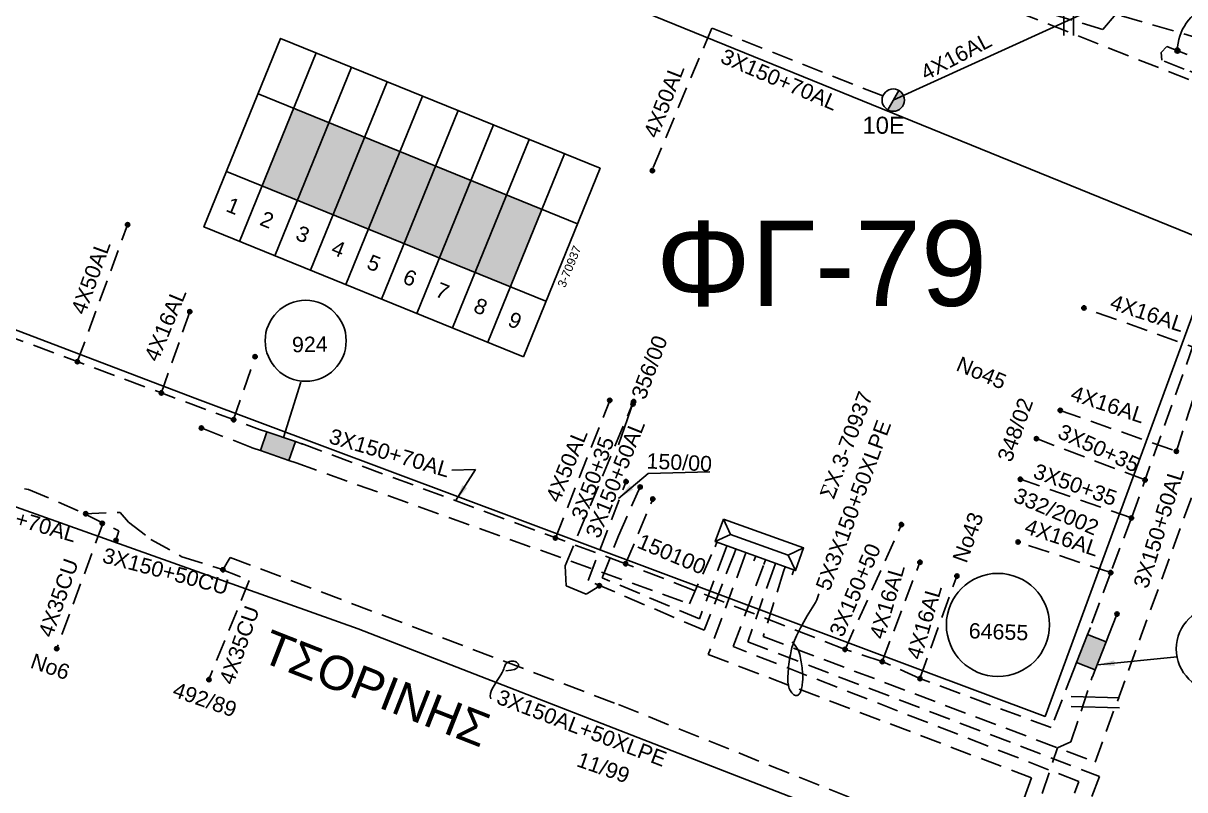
# Model space of a CAD drawing. Header units: millimetres. Extents: x 751 to 1825, y 358 to 872.
# Drawn here: x 1486.5 to 1554.7, y 698.5 to 743.5 of the extents above; entities that cross this region are included whole.
import ezdxf
from ezdxf.enums import TextEntityAlignment as Align

# ---------------------------------------------------------------- set-up
doc = ezdxf.new("R2010")
doc.units = ezdxf.units.MM
doc.linetypes.add('DASHED', pattern=[19.05, 12.7, -6.35])
for name, color, linetype in [('Link Box 4 Διευθύνσεων', 7, 'Continuous'), ('Άγνωστα', 7, 'Continuous'), ('Ασφαλειοκιβώτια Χ.Τ 9 αναχωρήσεων', 7, 'Continuous'), ('Γέφυρες Εναέριου Δικτύου', 7, 'Continuous'), ('Γυμνά εναέρια ΧΤ (3Φ)   3x50+35CU', 7, 'Continuous'), ('Γυμνά εναέρια ΧΤ (3Φ)   4x35CU', 7, 'Continuous'), ('Επιγραφές - Σχήματα', 7, 'Continuous'), ('Καλώδια ΧΤ   3x150+50AL', 7, 'DASHED'), ('Καλώδια ΧΤ   3x150+50CU', 7, 'DASHED'), ('Καλώδια ΧΤ   3x150AL+50XLPE', 7, 'DASHED'), ('Καλώδια ΧΤ   4x16AL', 7, 'DASHED'), ('Καλώδια ΧΤ   4x25CU', 7, 'DASHED'), ('Στύλος ΦΜ', 7, 'Continuous'), ('Στύλος ΦΜ @ 1', 7, 'Continuous'), ('Συνδέσεις', 7, 'Continuous'), ('Τομή', 7, 'Continuous'), ('Υποσταθμός πόλεως', 7, 'Continuous'), ('Υπόβαθρο ΔΕΗ', 7, 'Continuous'), ('Υπόγεια Καλώδια Δικτύου ΧΤ   .075', 7, 'DASHED'), ('Υπόγεια καλώδια Δικτύου ΧΤ και Παρ. ΧΤ - 3X150+70 AL', 7, 'DASHED'), ('Υπόγεια καλώδια Παροχών ΧΤ   4x16AL', 7, 'DASHED'), ('Υπόγεια καλώδια Παροχών ΧΤ   4x50AL', 7, 'DASHED')]:
    doc.layers.add(name, color=color, linetype=linetype)
doc.styles.get("Standard").update_dxf_attribs({"font": 'arial.ttf'})
doc.linetypes.add('SYN_LINE', pattern='A,0.5,-0.0001,["/\\/\\/\\/",Standard,S=0.1,R=0,X=0,Y=-0.05],-0.25', length=0.7501)
doc.dimstyles.new('ISO-25', dxfattribs={"dimtxt": 2.5, "dimasz": 2.5, "dimexe": 1.25, "dimexo": 0.625, "dimtad": 1, "dimtxsty": 'Standard', "dimcen": 2.5, "dimadec": 0, "dimazin": 0, "dimtfac": 1, "dimtmove": 0, "dimatfit": 3, "dimfxl": 1, "dimarcsym": 0})

# ---------------------------------------------------------------- blocks, each defined once
blk = doc.blocks.new('ΥΠΑΡΧΩΝ ΤΣΙΜΕΝΤΕΝΙΟΣ ΣΤΥΛΟΣ')
at = {"layer": 'Στύλος ΦΜ'}
blk.add_hatch(color=256, dxfattribs=at).paths.add_polyline_path([(-1.29, -2.28, 0.574793), (2.62, 0, 0.268822), (1.3, 2.27)])
blk.add_line((-1.29, -2.28), (1.3, 2.27), dxfattribs=at)
blk.add_circle((0, 0), 2.62, dxfattribs=at)
at = {"layer": 'Στύλος ΦΜ', "flags": 4}
for tag, p in [('ΑΡΙΘΜΟΣ', (-4.68, 8.05)), ('ΤΥΠΟΣ', (-4.91, 3.03))]:
    blk.add_attdef(tag, p, '', height=4, dxfattribs=at)
blk = doc.blocks.new('LINK BOX 4 ΑΝΑΧΩΡΗΣΕΩΝ')
at = {"layer": 'Link Box 4 Διευθύνσεων', "ltscale": 40}
blk.add_hatch(color=256, dxfattribs=at).paths.add_polyline_path([(-3.54, 0), (-3.54, -4.67), (3.54, -4.67), (3.54, 0)])
for p, q in [((-3.54, 0), (-5.33, 0)), ((5.33, 0), (3.54, 0)), ((-3.54, -4.67), (-5.33, -4.67)), ((5.33, -4.67), (3.54, -4.67))]:
    blk.add_line(p, q, dxfattribs=at)
blk.add_lwpolyline([(-3.54, -4.67), (-3.54, 0), (3.54, 0), (3.54, -4.67)], close=True, dxfattribs=at)
blk = doc.blocks.new('ΤΟΜΗ')
at = {"layer": 'Τομή', "ltscale": 40}
for p, q in [((-5.68, 0), (5.68, 0)), ((5.68, -2.33), (-5.68, -2.33))]:
    blk.add_line(p, q, dxfattribs=at)
blk = doc.blocks.new('_ΣΥΝΔΕΣΗ')
at = {"layer": 'Συνδέσεις', "linetype": 'SYN_LINE', "ltscale": 40}
blk.add_hatch(color=256, dxfattribs=at).paths.add_polyline_path([(0.5, -0.01, 1), (-0.5, -0.01, 1)])
at = {"layer": 'Συνδέσεις'}
blk.add_circle((0, -0.01), 0.5, dxfattribs=at)
blk = doc.blocks.new('ΑΣΦΑΛΕΙΟΚΙΒΩΤΙΟ ΥΠΟΣΤΑΘΜΟΥ 9 ΑΝΑΧΩΡΗΣΕΩΝ')
at = {"layer": 'Ασφαλειοκιβώτια Χ.Τ 9 αναχωρήσεων', "ltscale": 40}
for p, q in [((-23.8, 40.36), (24.02, 40.36)), ((-9.72, 40.36), (-9.72, -40.64)), ((9.94, 40.36), (9.94, -40.64)), ((-23.8, 31.36), (24.02, 31.36)), ((-23.8, 22.36), (24.02, 22.36)), ((-23.8, 13.36), (24.02, 13.36)), ((-23.8, 4.36), (24.02, 4.36)), ((-23.8, -4.64), (24.02, -4.64)), ((-23.8, -13.64), (24.02, -13.64)), ((-23.8, -22.64), (24.02, -22.64)), ((-23.8, -31.64), (24.02, -31.64))]:
    blk.add_line(p, q, dxfattribs=at)
at = {"layer": 'Ασφαλειοκιβώτια Χ.Τ 9 αναχωρήσεων'}
blk.add_lwpolyline([(-23.8, -40.64), (24.02, -40.64), (24.02, 40.36), (-23.8, 40.36)], close=True, dxfattribs=at)
for s, p in [('1', (-18.45, 37.24)), ('2', (-18.45, 28.67)), ('3', (-18.45, 19.6)), ('4', (-18.45, 10.58)), ('5', (-18.45, 1.57)), ('6', (-18.45, -7.57)), ('7', (-18.45, -15.81)), ('8', (-18.45, -25.5)), ('9', (-18.45, -34.19))]:
    blk.add_text(s, height=3.6, rotation=270, dxfattribs=at).set_placement(p)
at = {"layer": 'Ασφαλειοκιβώτια Χ.Τ 9 αναχωρήσεων', "ltscale": 40}
for tag, height, p in [('ΟΝΟΜΑ', 5, (-0.16, 44.31)), ('ΚΕΙΜΕΝΟ 1', 2, (17.06, 35.59)), ('ΚΕΙΜΕΝΟ 2', 2, (17.06, 26.88)), ('ΚΕΙΜΕΝΟ 3', 2, (17.06, 17.69)), ('ΚΕΙΜΕΝΟ 4', 2, (17.06, 8.71)), ('ΚΕΙΜΕΝΟ 5', 2, (17.06, -0.13)), ('ΚΕΙΜΕΝΟ 6', 2, (17.06, -9.05)), ('ΚΕΙΜΕΝΟ 7', 2, (17.06, -18.13)), ('ΚΕΙΜΕΝΟ 8', 2, (17.06, -26.85)), ('ΚΕΙΜΕΝΟ 9', 2, (17.06, -35.99)), ('ΣΧ', 2, (-0.1, -42.64))]:
    blk.add_attdef(tag, text='', height=height, dxfattribs=at).set_placement(p, align=Align.MIDDLE_CENTER)
blk = doc.blocks.new('ΥΠΟΣΤΑΘΜΟΣ ΠΟΛΕΩΣ 9 ΑΝΑΧΩΡΗΣΕΩΝ')
at = {"layer": 'Υποσταθμός πόλεως', "ltscale": 40}
for p, q in [((-9.63, -2.82), (-9.63, -4)), ((-7.12, -2.82), (-7.12, -4)), ((-4.84, -2.82), (-4.84, -4)), ((-2.36, -2.82), (-2.36, -4)), ((0.09, -2.82), (0.09, -4)), ((2.55, -2.82), (2.55, -4)), ((5.02, -2.82), (5.02, -4)), ((7.48, -2.82), (7.48, -4)), ((9.61, -2.82), (9.61, -4))]:
    blk.add_line(p, q, dxfattribs=at)
blk.add_lwpolyline([(-10.02, 2.82), (10.02, 2.82), (10.02, -2.82), (-10.02, -2.82)], close=True, dxfattribs=at)
for points in [[(-7.21, 0), (-10.02, 2.82)], [(7.21, 0), (10.02, 2.82)], [(-10.02, -2.82), (-7.21, 0)], [(-7.21, 0), (7.21, 0)], [(10.02, -2.82), (7.21, 0)]]:
    blk.add_lwpolyline(points, dxfattribs=at)
at = {"layer": 'Υποσταθμός πόλεως', "linetype": 'SYN_LINE', "ltscale": 40, "flags": 1}
for tag, p in [('ΜΕΤΑΣΧΗΜΑΤΙΣΜΟΣ', (10.79, 1.71)), ('ΙΣΧΥΣ', (10.77, -1.08)), ('ΑΡΙΘΜΟΣ', (10.89, -3.8))]:
    blk.add_attdef(tag, p, '', height=1.8, dxfattribs=at)

msp = doc.modelspace()

# ---------------------------------------------------------------- hatches: boundary and pattern name
at = {"layer": 'Ασφαλειοκιβώτια Χ.Τ 9 αναχωρήσεων', "lineweight": 40, "ltscale": 0.1}
h = msp.add_hatch(color=133, dxfattribs=at)
h.dxf.hatch_style = 1
h.paths.add_polyline_path([(1502.387, 738.525), (1500.537, 733.973), (1502.622, 733.126), (1504.472, 737.678)])
h = msp.add_hatch(color=85, dxfattribs=at)
h.dxf.hatch_style = 1
h.paths.add_polyline_path([(1504.472, 737.678), (1502.622, 733.126), (1504.706, 732.279), (1506.556, 736.831)])
h = msp.add_hatch(color=1, dxfattribs=at)
h.dxf.hatch_style = 1
h.paths.add_polyline_path([(1506.556, 736.831), (1504.706, 732.279), (1506.791, 731.431), (1508.641, 735.983)])
h = msp.add_hatch(color=173, dxfattribs=at)
h.dxf.hatch_style = 1
h.paths.add_polyline_path([(1508.641, 735.983), (1506.791, 731.431), (1508.875, 730.584), (1510.725, 735.136)])
at = {"layer": 'Ασφαλειοκιβώτια Χ.Τ 9 αναχωρήσεων', "ltscale": 0.1}
h = msp.add_hatch(color=5, dxfattribs=at)
h.dxf.hatch_style = 1
h.paths.add_polyline_path([(1510.725, 735.136), (1508.875, 730.584), (1510.959, 729.737), (1512.81, 734.289)])
at = {"layer": 'Ασφαλειοκιβώτια Χ.Τ 9 αναχωρήσεων', "lineweight": 40, "ltscale": 0.1}
h = msp.add_hatch(color=30, dxfattribs=at)
h.dxf.hatch_style = 1
h.paths.add_polyline_path([(1512.81, 734.289), (1510.959, 729.737), (1513.044, 728.89), (1514.894, 733.442)])
h = msp.add_hatch(color=6, dxfattribs=at)
h.dxf.hatch_style = 1
h.paths.add_polyline_path([(1514.894, 733.442), (1513.044, 728.89), (1515.128, 728.043), (1516.978, 732.595)])

# ---------------------------------------------------------------- linework, layer by layer
at = {"layer": 'Άγνωστα', "color": 30, "linetype": 'DASHED', "lineweight": -2, "ltscale": 0.1}
for points in [[(1498.85, 720.183), (1500.127, 723.941)], [(1499.958, 718.582), (1500.018, 718.561), (1496.976, 719.75)]]:
    msp.add_lwpolyline(points, dxfattribs=at)
at = {"layer": 'Άγνωστα', "color": 30, "ltscale": 0.1}
msp.add_lwpolyline([(1521.471, 718.762), (1522.36, 721.303)], dxfattribs=at)
at = {"layer": 'Άγνωστα', "color": 6, "linetype": 'DASHED', "lineweight": -2, "ltscale": 0.1}
msp.add_lwpolyline([(1502.54, 717.701), (1525.635, 709.427), (1525.635, 709.427), (1527.143, 712.762)], dxfattribs=at)
at = {"layer": 'Άγνωστα', "color": 133, "linetype": 'DASHED', "ltscale": 0.1}
msp.add_lwpolyline([(1527.732, 712.549), (1526.227, 708.539), (1520.52, 710.943), (1521.471, 713.409), (1522.744, 716.285)], dxfattribs=at)
at = {"layer": 'Άγνωστα', "color": 6, "linetype": 'DASHED', "ltscale": 0.1}
for points in [[(1521.891, 711.775), (1523.487, 715.573)], [(1548.213, 705.55), (1546.884, 702.143), (1539.177, 705.03), (1536.964, 706.028), (1534.78, 706.744), (1521.891, 711.775), (1521.891, 711.775)]]:
    msp.add_lwpolyline(points, dxfattribs=at)
at = {"layer": 'Άγνωστα', "color": 85, "linetype": 'DASHED', "ltscale": 0.1}
for points in [[(1550.271, 707.605), (1550.746, 708.813)], [(1543.956, 691.052), (1547.249, 700.959), (1548.046, 701.312), (1549.299, 705.125)]]:
    msp.add_lwpolyline(points, dxfattribs=at)
at = {"layer": 'Γέφυρες Εναέριου Δικτύου', "ltscale": 0.1}
msp.add_arc((1557.256, 741.85), 2.962, 338.61079, 178.73109, dxfattribs=at)
at = {"layer": 'Γυμνά εναέρια ΧΤ (3Φ)   3x50+35CU', "color": 30, "linetype": 'DASHED', "lineweight": -2, "ltscale": 0.1}
msp.add_lwpolyline([(1520.312, 710.441), (1519.575, 709.987), (1518.4, 710.473), (1518.337, 711.647), (1522.299, 721.168)], dxfattribs=at)
at = {"layer": 'Γυμνά εναέρια ΧΤ (3Φ)   3x50+35CU', "color": 6, "linetype": 'DASHED', "ltscale": 0.1}
for points in [[(1552.398, 716.701), (1546.02, 719.121)], [(1551.598, 714.463), (1545.077, 716.741)]]:
    msp.add_lwpolyline(points, dxfattribs=at)
at = {"layer": 'Γυμνά εναέρια ΧΤ (3Φ)   4x35CU', "color": 30, "linetype": 'DASHED', "lineweight": -2, "ltscale": 0.1}
for points in [[(1491.197, 714.169), (1488.438, 706.67)], [(1498.087, 711.479), (1499.787, 710.786), (1497.415, 704.97)]]:
    msp.add_lwpolyline(points, dxfattribs=at)
at = {"layer": 'Επιγραφές - Σχήματα', "lineweight": -2, "ltscale": 0.1}
msp.add_lwpolyline([(1501.792, 719.189), (1502.809, 722.448)], dxfattribs=at)
at = {"layer": 'Επιγραφές - Σχήματα', "ltscale": 0.1}
for points in [[(1531.666, 707.186), (1531.792, 707.046), (1531.894, 706.914), (1531.973, 706.79), (1532.034, 706.671), (1532.08, 706.557), (1532.115, 706.445), (1532.141, 706.335), (1532.164, 706.224), (1532.184, 706.113), (1532.204, 706.001), (1532.222, 705.888), (1532.238, 705.776), (1532.253, 705.664), (1532.266, 705.554), (1532.276, 705.446), (1532.284, 705.341), (1532.289, 705.239), (1532.292, 705.14), (1532.292, 705.044), (1532.29, 704.951), (1532.285, 704.86), (1532.277, 704.773), (1532.267, 704.689), (1532.255, 704.607), (1532.24, 704.528), (1532.223, 704.452), (1532.203, 704.381), (1532.182, 704.314), (1532.158, 704.253), (1532.132, 704.198), (1532.104, 704.15), (1532.074, 704.109), (1532.042, 704.077), (1532.009, 704.054), (1531.974, 704.038), (1531.937, 704.03), (1531.898, 704.031), (1531.859, 704.039), (1531.817, 704.054), (1531.775, 704.077), (1531.732, 704.107), (1531.688, 704.145), (1531.645, 704.19), (1531.604, 704.242), (1531.565, 704.302), (1531.529, 704.369), (1531.497, 704.444), (1531.471, 704.527), (1531.45, 704.617), (1531.435, 704.714), (1531.424, 704.818), (1531.419, 704.929), (1531.418, 705.047), (1531.421, 705.171), (1531.428, 705.301), (1531.437, 705.437), (1531.45, 705.578), (1531.465, 705.723), (1531.482, 705.869), (1531.501, 706.014), (1531.521, 706.157), (1531.543, 706.294), (1531.565, 706.424), (1531.587, 706.546), (1531.61, 706.656), (1531.634, 706.759), (1531.66, 706.857), (1531.69, 706.954), (1531.724, 707.053), (1531.763, 707.157), (1531.81, 707.27), (1531.865, 707.395), (1531.928, 707.534), (1531.999, 707.686), (1532.078, 707.847), (1532.163, 708.016), (1532.254, 708.189), (1532.349, 708.363), (1532.447, 708.537), (1532.548, 708.706), (1532.651, 708.87), (1532.753, 709.03), (1532.852, 709.187), (1532.946, 709.343), (1533.034, 709.501), (1533.111, 709.662), (1533.178, 709.829), (1533.23, 710.004)], [(1514.861, 705.487), (1515.156, 705.518), (1515.367, 705.569), (1515.506, 705.636), (1515.582, 705.711), (1515.607, 705.791), (1515.591, 705.868), (1515.544, 705.937), (1515.478, 705.992), (1515.401, 706.029), (1515.319, 706.049), (1515.233, 706.053), (1515.148, 706.044), (1515.066, 706.023), (1514.991, 705.993), (1514.926, 705.956), (1514.874, 705.913), (1514.837, 705.866), (1514.81, 705.814), (1514.788, 705.754), (1514.766, 705.682), (1514.738, 705.598), (1514.699, 705.499), (1514.643, 705.381), (1514.565, 705.243), (1514.462, 705.083), (1514.343, 704.907), (1514.22, 704.72), (1514.106, 704.528), (1514.012, 704.338), (1513.951, 704.156), (1513.933, 703.987), (1513.973, 703.838)]]:
    msp.add_lwpolyline(points, dxfattribs=at)
for centre, radius in [((1503.1, 724.871), 2.379), ((1543.755, 708.179), 3.028), ((1556.731, 706.769), 2.5)]:
    msp.add_circle(centre, radius, dxfattribs=at)
at = {"layer": 'Καλώδια ΧΤ   3x150+50AL', "color": 6, "linetype": 'DASHED', "ltscale": 0.1}
for points in [[(1557.904, 740.439), (1560.735, 739.528), (1557.174, 730.058), (1551.598, 714.463), (1550.38, 711.255), (1549.184, 708.031)], [(1534.78, 706.744), (1538.09, 714.076)]]:
    msp.add_lwpolyline(points, dxfattribs=at)
at = {"layer": 'Καλώδια ΧΤ   3x150+50AL', "color": 30, "linetype": 'DASHED', "lineweight": -2, "ltscale": 0.1}
msp.add_lwpolyline([(1528.268, 712.356), (1526.5, 707.861), (1519.685, 710.788), (1521.918, 716.598)], dxfattribs=at)
at = {"layer": 'Καλώδια ΧΤ   3x150+50CU', "color": 30, "linetype": 'DASHED', "lineweight": -2, "ltscale": 0.1}
msp.add_lwpolyline([(1490.12, 714.711), (1492.206, 714.787), (1492.693, 714.219), (1494.015, 713.203), (1495.824, 712.187), (1498.161, 711.456)], dxfattribs=at)
at = {"layer": 'Καλώδια ΧΤ   3x150AL+50XLPE', "color": 133, "linetype": 'DASHED', "ltscale": 0.1}
msp.add_lwpolyline([(1481.667, 792.089), (1472.292, 795.684), (1465.987, 775.98), (1477.588, 771.418), (1491.087, 766.163), (1500.124, 762.264), (1509.398, 758.459), (1517.923, 755.134), (1529.009, 750.573), (1537.836, 746.982), (1563.974, 736.66), (1561.92, 730.898), (1581.686, 723.127), (1597.607, 767.992), (1599.705, 769.139), (1601.515, 769.15)], dxfattribs=at)
at = {"layer": 'Καλώδια ΧΤ   3x150AL+50XLPE', "color": 30, "linetype": 'DASHED', "lineweight": -2, "ltscale": 0.1}
for points in [[(1483.538, 725.931), (1500.395, 719.666)], [(1498.237, 711.418), (1498.671, 712.14), (1521.471, 703.5), (1543.578, 694.609), (1540.609, 686.985), (1542.115, 686.446), (1542.984, 688.571)]]:
    msp.add_lwpolyline(points, dxfattribs=at)
at = {"layer": 'Καλώδια ΧΤ   3x150AL+50XLPE', "color": 173, "linetype": 'DASHED', "ltscale": 0.1}
msp.add_lwpolyline([(1530.586, 711.519), (1529.063, 707.179), (1549.713, 699.283), (1531.24, 650.206), (1527.206, 651.766), (1525.383, 646.219), (1516.33, 649.931), (1516.33, 649.931), (1516.33, 649.931), (1516.078, 649.301)], dxfattribs=at)
at = {"layer": 'Καλώδια ΧΤ   3x150AL+50XLPE', "color": 85, "linetype": 'DASHED', "ltscale": 0.1}
msp.add_lwpolyline([(1528.853, 712.144), (1526.747, 706.439), (1545.73, 699.196), (1542.869, 691.478)], dxfattribs=at)
at = {"layer": 'Καλώδια ΧΤ   4x16AL', "color": 1, "linetype": 'Continuous', "ltscale": 0.1}
msp.add_lwpolyline([(1548.997, 744.187), (1537.608, 739.009)], dxfattribs=at)
at = {"layer": 'Καλώδια ΧΤ   4x25CU', "color": 5, "linetype": 'DASHED', "ltscale": 0.1}
msp.add_lwpolyline([(1531.165, 711.309), (1529.965, 707.491), (1549.464, 700.123), (1560.257, 729.738), (1563.36, 737.597), (1554.692, 740.83), (1553.375, 741.362), (1553.348, 741.814), (1553.681, 742.16), (1555.443, 741.459)], dxfattribs=at)
at = {"layer": 'Υπόβαθρο ΔΕΗ', "lineweight": -2, "ltscale": 0.1}
for points in [[(1456.363, 736.83), (1467.87, 766.608), (1556.688, 730.465), (1546.521, 702.802), (1496.596, 721.507), (1456.363, 736.83)], [(1453.059, 727.667), (1437.276, 687.276), (1459.458, 678.873), (1489.614, 667.517), (1509.677, 659.796), (1528.293, 652.739), (1538.972, 682.617), (1542.722, 693.747), (1506.188, 707.956), (1479.491, 717.447), (1459.785, 725.215), (1453.059, 727.667)]]:
    msp.add_lwpolyline(points, dxfattribs=at)
at = {"layer": 'Υπόγεια Καλώδια Δικτύου ΧΤ   .075', "color": 1, "linetype": 'DASHED', "ltscale": 0.1}
msp.add_lwpolyline([(1512.252, 601.374), (1512.111, 602.107), (1516.849, 615.868), (1522.057, 631.992), (1524.539, 639.303), (1526.59, 644.898), (1526.174, 646.147), (1527.909, 650.68), (1530.95, 651.761), (1534.18, 660.849), (1548.504, 698.982), (1528.209, 706.902), (1530.006, 711.728)], dxfattribs=at)
at = {"layer": 'Υπόγεια καλώδια Δικτύου ΧΤ και Παρ. ΧΤ - 3X150+70 AL', "color": 1, "linetype": 'DASHED', "ltscale": 0.1}
msp.add_lwpolyline([(1537, 739.251), (1526.95, 743.236)], dxfattribs=at)
at = {"layer": 'Υπόγεια καλώδια Δικτύου ΧΤ και Παρ. ΧΤ - 3X150+70 AL', "color": 6, "linetype": 'DASHED', "lineweight": -2, "ltscale": 0.1}
msp.add_lwpolyline([(1502.853, 718.827), (1521.891, 711.775)], dxfattribs=at)
at = {"layer": 'Υπόγεια καλώδια Δικτύου ΧΤ και Παρ. ΧΤ - 3X150+70 AL', "color": 30, "linetype": 'DASHED', "lineweight": -2, "ltscale": 0.1}
msp.add_lwpolyline([(1480.923, 717.83), (1481.822, 718.051), (1482.441, 717.799), (1482.544, 717.627), (1482.831, 717.272), (1482.831, 716.768), (1486.83, 716.141), (1490.12, 714.711), (1492.123, 713.703), (1491.96, 713.141)], dxfattribs=at)
at = {"layer": 'Υπόγεια καλώδια Παροχών ΧΤ   4x16AL', "color": 6, "linetype": 'DASHED', "ltscale": 0.1}
for points in [[(1547.414, 720.782), (1554.235, 718.378), (1556.101, 724.177), (1558.018, 729.845), (1557.209, 730.15)], [(1556.101, 724.177), (1548.806, 726.801)], [(1550.38, 711.255), (1544.942, 713.052)], [(1536.964, 706.028), (1539.175, 711.863)], [(1539.177, 705.03), (1541.344, 711.051)]]:
    msp.add_lwpolyline(points, dxfattribs=at)
at = {"layer": 'Υπόγεια καλώδια Παροχών ΧΤ   4x16AL', "color": 30, "linetype": 'DASHED', "lineweight": -2, "ltscale": 0.1}
msp.add_lwpolyline([(1494.614, 721.773), (1496.296, 726.582)], dxfattribs=at)
at = {"layer": 'Υπόγεια καλώδια Παροχών ΧΤ   4x50AL', "color": 2, "linetype": 'DASHED', "ltscale": 0.1}
msp.add_lwpolyline([(1555.889, 742.537), (1550.687, 744.062), (1549.925, 743.149), (1546.54, 744.187), (1545.687, 745.1), (1540.91, 746.982), (1530.944, 751.031), (1530.095, 751.382), (1533.959, 760.35)], dxfattribs=at)
at = {"layer": 'Υπόγεια καλώδια Παροχών ΧΤ   4x50AL', "color": 1, "linetype": 'DASHED', "ltscale": 0.1}
msp.add_lwpolyline([(1526.95, 743.236), (1523.429, 734.856)], dxfattribs=at)
at = {"layer": 'Υπόγεια καλώδια Παροχών ΧΤ   4x50AL', "color": 30, "linetype": 'DASHED', "lineweight": -2, "ltscale": 0.1}
msp.add_lwpolyline([(1489.684, 723.624), (1492.643, 731.687)], dxfattribs=at)
at = {"layer": 'Υπόγεια καλώδια Παροχών ΧΤ   4x50AL', "color": 6, "linetype": 'DASHED', "lineweight": -2, "ltscale": 0.1}
msp.add_lwpolyline([(1517.769, 713.283), (1520.955, 721.365)], dxfattribs=at)

# ---------------------------------------------------------------- block references
at = {"layer": 'Link Box 4 Διευθύνσεων', "ltscale": 0.1}
for p, xscale, yscale, zscale, rotation in [((1501.656, 719.236), 0.2500000000000395, 0.2500000000000395, 0.2500000000000395, 341.1621590856575), ((1548.699, 706.791), 0.2499999999998828, 0.2499999999998828, 0.2499999999998828, 68.60580254677534)]:
    msp.add_blockref('LINK BOX 4 ΑΝΑΧΩΡΗΣΕΩΝ', p, dxfattribs=dict(at, xscale=xscale, yscale=yscale, zscale=zscale, rotation=rotation))
at = {"layer": 'Ασφαλειοκιβώτια Χ.Τ 9 αναχωρήσεων', "ltscale": 0.1}
ref = msp.add_blockref('ΑΣΦΑΛΕΙΟΚΙΒΩΤΙΟ ΥΠΟΣΤΑΘΜΟΥ 9 ΑΝΑΧΩΡΗΣΕΩΝ', (1508.716, 733.271), dxfattribs=dict(at, xscale=0.25, yscale=0.25, zscale=0.25, rotation=67.88164203146385))
ref.add_attrib('ΣΧ', '3-70937', dxfattribs={"ltscale": 40, "height": 0.5, "rotation": 67.88164}).set_placement((1518.583, 729.233), align=Align.MIDDLE_CENTER)
at = {"layer": 'Γυμνά εναέρια ΧΤ (3Φ)   3x50+35CU', "ltscale": 0.1, "xscale": 0.25, "yscale": 0.25, "zscale": 0.25}
msp.add_blockref('_ΣΥΝΔΕΣΗ', (1522.325, 721.163), dxfattribs=at)
at = {"layer": 'Καλώδια ΧΤ   3x150+50AL', "linetype": 'DASHED', "ltscale": 0.1, "xscale": 0.25, "yscale": 0.25, "zscale": 0.25}
msp.add_blockref('_ΣΥΝΔΕΣΗ', (1521.919, 716.601), dxfattribs=at)
at = {"layer": 'Στύλος ΦΜ @ 1', "ltscale": 0.1}
ref = msp.add_blockref('ΥΠΑΡΧΩΝ ΤΣΙΜΕΝΤΕΝΙΟΣ ΣΤΥΛΟΣ', (1537.608, 739.009), dxfattribs=dict(at, xscale=0.25, yscale=0.25, zscale=0.25))
ref.add_attrib('ΤΥΠΟΣ', '10E', (1535.801, 737.034), dxfattribs={"layer": 'Στύλος ΦΜ', "height": 1, "flags": 4})
at = {"layer": 'Συνδέσεις', "xscale": 0.3, "yscale": 0.3, "zscale": 0.345700799648589}
msp.add_blockref('_ΣΥΝΔΕΣΗ', (1554.295, 741.919), dxfattribs=at)
at = {"layer": 'Συνδέσεις', "ltscale": 0.1, "xscale": 0.25, "yscale": 0.25, "zscale": 0.25}
for p in [(1523.465, 734.871), (1548.806, 726.801), (1500.127, 723.941), (1522.36, 721.303), (1547.414, 720.782), (1496.976, 719.75), (1498.868, 720.233), (1546.02, 719.121), (1554.235, 718.378), (1522.744, 716.285), (1545.077, 716.741), (1552.398, 716.701), (1523.487, 715.573), (1490.184, 714.714), (1491.152, 714.149), (1551.598, 714.463), (1538.09, 714.076), (1491.96, 713.141), (1544.942, 713.052), (1498.237, 711.418), (1521.891, 711.775), (1539.175, 711.863), (1541.344, 711.051), (1550.38, 711.255), (1520.349, 710.481), (1550.747, 708.816), (1488.481, 706.785), (1534.78, 706.744), (1536.964, 706.028), (1497.415, 704.97), (1539.177, 705.03)]:
    msp.add_blockref('_ΣΥΝΔΕΣΗ', p, dxfattribs=at)
at = {"layer": 'Τομή', "ltscale": 0.1}
for p, xscale, yscale, zscale, rotation in [((1547.615, 744.229), 0.2499999999999679, 0.2499999999999679, 0.2499999999999679, 90.09428021256072), ((1549.485, 703.93), 0.2499999999999765, 0.2499999999999765, 0.2499999999999765, 358.2659627848344)]:
    msp.add_blockref('ΤΟΜΗ', p, dxfattribs=dict(at, xscale=xscale, yscale=yscale, zscale=zscale, rotation=rotation))
at = {"layer": 'Υποσταθμός πόλεως', "xscale": 0.2500000000000049, "yscale": 0.2500000000000049, "zscale": 0.2500000000000049, "rotation": 340.1493491265366}
msp.add_blockref('ΥΠΟΣΤΑΘΜΟΣ ΠΟΛΕΩΣ 9 ΑΝΑΧΩΡΗΣΕΩΝ', (1529.746, 712.885), dxfattribs=at)
at = {"layer": 'Υπόγεια καλώδια Παροχών ΧΤ   4x16AL', "linetype": 'DASHED', "ltscale": 0.1, "xscale": 0.25, "yscale": 0.25, "zscale": 0.25}
for p in [(1496.296, 726.582), (1494.626, 721.81)]:
    msp.add_blockref('_ΣΥΝΔΕΣΗ', p, dxfattribs=at)
at = {"layer": 'Υπόγεια καλώδια Παροχών ΧΤ   4x50AL', "linetype": 'DASHED', "ltscale": 0.1, "xscale": 0.25, "yscale": 0.25, "zscale": 0.25}
for p in [(1492.643, 731.687), (1489.691, 723.644), (1520.956, 721.368), (1517.77, 713.286)]:
    msp.add_blockref('_ΣΥΝΔΕΣΗ', p, dxfattribs=at)

# ---------------------------------------------------------------- texts
at = {"layer": 'Γυμνά εναέρια ΧΤ (3Φ)   3x50+35CU', "color": 7, "ltscale": 0.1, "char_height": 0.9, "width": 84.18588, "attachment_point": 1}
for insert, rotation in [((1547.563, 720.024), 335.56829), ((1518.668, 714.572), 69.98763), ((1546.061, 717.689), 340.51393)]:
    msp.add_mtext('3X50+35', dxfattribs=dict(at, insert=insert, rotation=rotation))
at = {"layer": 'Γυμνά εναέρια ΧΤ (3Φ)   4x35CU', "color": 7, "ltscale": 0.1, "char_height": 0.9, "width": 84.18588, "attachment_point": 1, "rotation": 70.79149}
for insert in [(1487.366, 707.675), (1497.992, 704.901)]:
    msp.add_mtext('4X35CU', dxfattribs=dict(at, insert=insert))
at = {"layer": 'Επιγραφές - Σχήματα', "insert": (1523.667, 731.917), "char_height": 5, "width": 10.91721, "attachment_point": 1}
msp.add_mtext('Φ{\\fArial|b0|i0|c204|p34;Г}-79', dxfattribs=at)
at = {"layer": 'Επιγραφές - Σχήματα', "ltscale": 0.1, "char_height": 0.9}
for s, insert, width, attachment_point, rotation in [('356/00', (1522.193, 721.669), 84.18588, 1, 69.63359), ('No45', (1542.789, 722.981), 8.55915, 5, 337.13087), ('{\\fTimes New Roman|b0|i0|c0|p0;Σ}X.3-70937', (1534.853, 718.74), 8.55915, 5, 69.39335), ('348/02', (1544.776, 719.643), 8.55915, 5, 70.24507), ('332/2002', (1547.185, 714.84), 8.55915, 5, 337.13087), ('No43', (1541.999, 713.32), 8.55915, 5, 70.24507), ('150100', (1524.601, 712.338), 8.55915, 5, 337.13087), ('64655', (1543.791, 707.774), 8.55915, 5, 357.90504)]:
    msp.add_mtext(s, dxfattribs=dict(at, insert=insert, width=width, attachment_point=attachment_point, rotation=rotation))
at = {"layer": 'Επιγραφές - Σχήματα', "ltscale": 0.1, "attachment_point": 5}
for s, insert, char_height, rotation in [('924', (1503.345, 724.656), 0.9, 1.18938), ('150/00', (1525.041, 717.724), 0.9, 357.25809), ('ΤΣΟΡΙΝΗΣ', (1507.228, 704.439), 2, 338.57376), ('No6', (1488.101, 705.725), 0.9, 340.87832), ('492/89', (1497.177, 703.789), 0.9, 340.87832), ('11/99', (1520.584, 699.797), 0.9, 340.87832)]:
    msp.add_mtext(s, dxfattribs=dict(at, insert=insert, char_height=char_height, rotation=rotation))
at = {"layer": 'Καλώδια ΧΤ   3x150+50AL', "color": 7, "linetype": 'DASHED', "ltscale": 0.1, "char_height": 0.9, "width": 84.18588, "attachment_point": 1}
for s, insert, rotation in [('3X150+50AL', (1519.503, 713.535), 68.2076), ('3X150+50AL', (1551.687, 710.531), 72.7985), ('3X150+50', (1533.815, 707.754), 66.90757)]:
    msp.add_mtext(s, dxfattribs=dict(at, insert=insert, rotation=rotation))
at = {"layer": 'Καλώδια ΧΤ   3x150+50CU', "color": 7, "linetype": 'DASHED', "ltscale": 0.1, "insert": (1491.331, 712.736), "char_height": 0.9, "width": 84.18588, "attachment_point": 1, "rotation": 345.218}
msp.add_mtext('3X150+50CU', dxfattribs=at)
at = {"layer": 'Καλώδια ΧΤ   3x150AL+50XLPE', "color": 7, "linetype": 'DASHED', "ltscale": 0.1, "char_height": 0.9}
for s, insert, width, attachment_point, rotation in [('5X3X150+50XLPE', (1533.023, 710.435), 84.18588, 1, 69.76623), ('3X150AL+50XLPE', (1519.31, 702.123), 13.92422, 5, 339.08792)]:
    msp.add_mtext(s, dxfattribs=dict(at, insert=insert, width=width, attachment_point=attachment_point, rotation=rotation))
at = {"layer": 'Καλώδια ΧΤ   4x16AL', "color": 7, "linetype": 'DASHED', "ltscale": 0.1, "insert": (1539.105, 740.938), "char_height": 0.9, "width": 84.18588, "attachment_point": 1, "rotation": 27.76403}
msp.add_mtext('4X16AL', dxfattribs=at)
at = {"layer": 'Υπόγεια καλώδια Δικτύου ΧΤ και Παρ. ΧΤ - 3X150+70 AL', "color": 7, "linetype": 'DASHED', "ltscale": 0.1, "char_height": 0.9, "width": 84.18588, "attachment_point": 1}
for insert, rotation in [((1527.744, 742.066), 336.86583), ((1504.657, 719.737), 343.75224), ((1482.716, 715.899), 343.98641)]:
    msp.add_mtext('3X150+70AL', dxfattribs=dict(at, insert=insert, rotation=rotation))
at = {"layer": 'Υπόγεια καλώδια Παροχών ΧΤ   4x16AL', "color": 7, "linetype": 'DASHED', "ltscale": 0.1, "char_height": 0.9, "width": 84.18588, "attachment_point": 1}
for insert, rotation in [((1493.585, 723.919), 67.60349), ((1550.552, 727.623), 341.69988), ((1548.237, 722.265), 341.69988), ((1545.534, 714.442), 341.69988), ((1536.189, 707.534), 73.76969), ((1538.368, 706.334), 73.76969)]:
    msp.add_mtext('4X16AL', dxfattribs=dict(at, insert=insert, rotation=rotation))
at = {"layer": 'Υπόγεια καλώδια Παροχών ΧΤ   4x50AL', "color": 7, "linetype": 'DASHED', "ltscale": 0.1, "char_height": 0.9, "width": 84.18588, "attachment_point": 1}
for insert, rotation in [((1522.913, 737.035), 68.83329), ((1489.291, 726.653), 70.05921), ((1517.168, 715.642), 67.91289)]:
    msp.add_mtext('4X50AL', dxfattribs=dict(at, insert=insert, rotation=rotation))

# ---------------------------------------------------------------- leaders
at = {"layer": 'Επιγραφές - Σχήματα', "ltscale": 0.1}
for points, override in [([(1511.906, 715.46), (1513.08, 717.301), (1511.675, 717.261)], {"dimasz": 1, "dimtad": 0}), ([(1521.471, 715.61), (1523.208, 717.081), (1526.841, 717.172)], {"dimasz": 1, "dimgap": 0.625, "dimtad": 0}), ([(1549.601, 705.834), (1554.274, 706.307)], {"dimasz": 1, "dimgap": 0.625, "dimtad": 0})]:
    msp.add_leader(points, dimstyle='ISO-25', override=override, dxfattribs=at)

doc.saveas('drawing.dxf')
